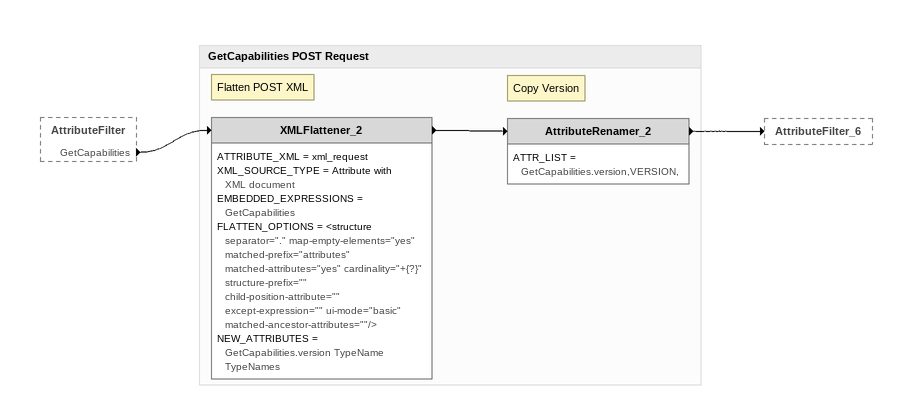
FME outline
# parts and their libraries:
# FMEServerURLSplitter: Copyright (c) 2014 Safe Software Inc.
AttributeFilter [outside]
    GetCapabilities -> XMLFlattener_2

Bookmark: GetCapabilities POST Request
Note: Flatten POST XML
XMLFlattener_2
    ATTRIBUTE_XML = xml_request
    XML_SOURCE_TYPE = Attribute with XML document
    EMBEDDED_EXPRESSIONS = GetCapabilities
    FLATTEN_OPTIONS = <structure separator="." map-empty-elements="yes" matched-prefix="attributes" matched-attributes="yes" cardinality="+{?}" structure-prefix="" child-position-attribute="" except-expression="" ui-mode="basic" matched-ancestor-attributes=""/>
    NEW_ATTRIBUTES = GetCapabilities.version TypeName TypeNames
    -> AttributeRenamer_2
Note: Copy Version
AttributeRenamer_2
    ATTR_LIST = GetCapabilities.version,VERSION,
    -> AttributeFilter_6
